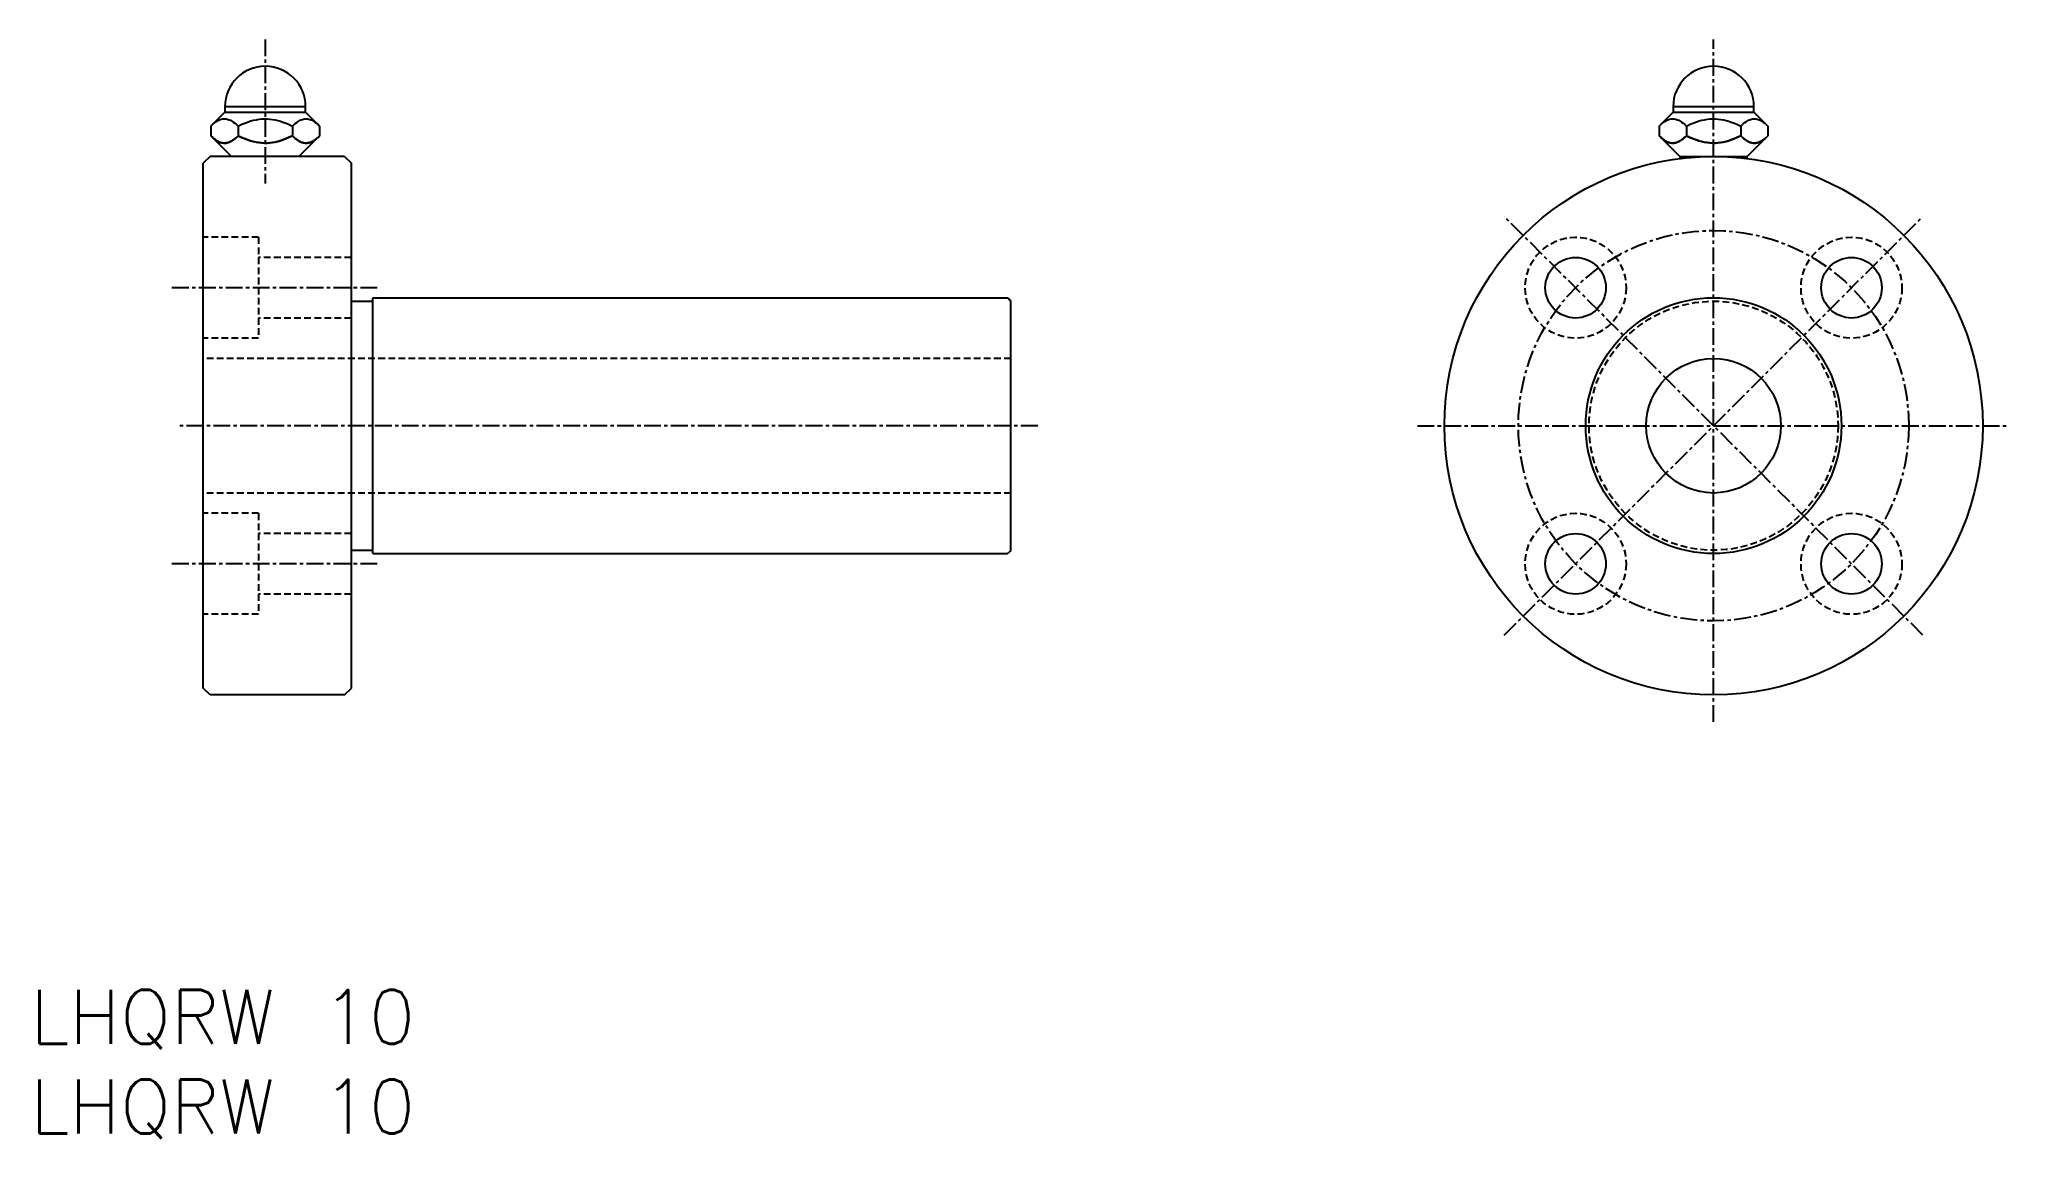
# Model space of a CAD drawing. Extents: x 420 to 567, y 114 to 196.
import ezdxf

# ---------------------------------------------------------------- set-up
doc = ezdxf.new("R2010")
doc.units = 0
doc.linetypes.add('CENTER', pattern=[2, 1.25, -0.25, 0.25, -0.25])
doc.linetypes.add('DASHED', pattern=[0.75, 0.5, -0.25])
doc.layers.get('0').update_dxf_attribs({"linetype": 'CONTINUOUS'})
doc.layers.add('CENTER', color=1, linetype='CENTER')
doc.styles.get("Standard").update_dxf_attribs({"font": 'txt.shx', "bigfont": 'bigfont.shx'})

msp = doc.modelspace()

# ---------------------------------------------------------------- linework, layer by layer
at = {"color": 7, "linetype": 'CONTINUOUS'}
for p, q in [((434.16, 190.35), (433.12, 189.31)), ((440.16, 190.75), (434.16, 190.75)), ((440.16, 190.75), (434.16, 190.75)), ((434.16, 190.75), (434.16, 190.35)), ((434.16, 190.35), (440.16, 190.35)), ((440.16, 190.35), (440.16, 190.75)), ((441.2, 189.31), (440.16, 190.35)), ((541.78, 190.35), (540.74, 189.31)), ((547.78, 190.75), (541.78, 190.75)), ((547.78, 190.75), (541.78, 190.75)), ((541.78, 190.75), (541.78, 190.35)), ((541.78, 190.35), (547.78, 190.35)), ((547.78, 190.35), (547.78, 190.75)), ((548.82, 189.31), (547.78, 190.35)), ((433.12, 189.31), (433.26, 189.44)), ((433.12, 189.31), (433.12, 188.59)), ((433.26, 189.44), (433.4, 189.55)), ((433.4, 189.55), (433.54, 189.65)), ((433.54, 189.65), (433.63, 189.71)), ((433.63, 189.71), (433.72, 189.75)), ((433.72, 189.75), (433.82, 189.79)), ((433.82, 189.79), (433.91, 189.82)), ((433.91, 189.82), (434, 189.84)), ((434, 189.84), (434.09, 189.85)), ((434.09, 189.85), (434.17, 189.85)), ((434.17, 189.85), (434.25, 189.84)), ((434.25, 189.84), (434.33, 189.82)), ((434.33, 189.82), (434.41, 189.8)), ((434.41, 189.8), (434.49, 189.77)), ((434.49, 189.77), (434.58, 189.74)), ((434.58, 189.74), (434.66, 189.69)), ((434.66, 189.69), (434.78, 189.61)), ((434.78, 189.61), (434.9, 189.52)), ((434.9, 189.52), (435.02, 189.42)), ((435.02, 189.42), (435.14, 189.31)), ((435.14, 189.31), (435.42, 189.44)), ((435.14, 189.31), (435.14, 188.59)), ((435.42, 189.44), (435.71, 189.56)), ((435.71, 189.56), (435.9, 189.63)), ((435.9, 189.63), (436.1, 189.69)), ((436.1, 189.69), (436.3, 189.74)), ((436.3, 189.74), (436.5, 189.78)), ((436.5, 189.78), (436.7, 189.82)), ((436.7, 189.82), (436.91, 189.84)), ((436.91, 189.84), (437.12, 189.85)), ((437.12, 189.85), (437.31, 189.84)), ((437.31, 189.84), (437.51, 189.83)), ((437.51, 189.83), (437.71, 189.8)), ((437.71, 189.8), (437.9, 189.77)), ((437.9, 189.77), (438.1, 189.72)), ((438.1, 189.72), (438.29, 189.67)), ((438.29, 189.67), (438.48, 189.61)), ((438.48, 189.61), (438.72, 189.52)), ((438.72, 189.52), (438.95, 189.42)), ((438.95, 189.42), (439.18, 189.31)), ((439.18, 189.31), (439.29, 189.4)), ((439.18, 189.31), (439.18, 188.59)), ((439.29, 189.4), (439.39, 189.5)), ((439.39, 189.5), (439.5, 189.58)), ((439.5, 189.58), (439.6, 189.65)), ((439.6, 189.65), (439.68, 189.7)), ((439.68, 189.7), (439.75, 189.74)), ((439.75, 189.74), (439.83, 189.77)), ((439.83, 189.77), (439.91, 189.8)), ((439.91, 189.8), (439.99, 189.82)), ((439.99, 189.82), (440.07, 189.84)), ((440.07, 189.84), (440.15, 189.85)), ((440.15, 189.85), (440.23, 189.85)), ((440.23, 189.85), (440.31, 189.84)), ((440.31, 189.84), (440.39, 189.82)), ((440.39, 189.82), (440.47, 189.8)), ((440.47, 189.8), (440.56, 189.77)), ((440.56, 189.77), (440.64, 189.74)), ((440.64, 189.74), (440.72, 189.69)), ((440.72, 189.69), (440.78, 189.65)), ((440.78, 189.65), (440.84, 189.61)), ((440.84, 189.61), (440.96, 189.52)), ((440.96, 189.52), (441.09, 189.42)), ((441.09, 189.42), (441.2, 189.31)), ((441.2, 189.31), (441.2, 188.59)), ((540.74, 189.31), (540.88, 189.44)), ((540.74, 189.31), (540.74, 188.59)), ((540.88, 189.44), (541.02, 189.55)), ((541.02, 189.55), (541.16, 189.65)), ((541.16, 189.65), (541.25, 189.71)), ((541.25, 189.71), (541.34, 189.75)), ((541.34, 189.75), (541.43, 189.79)), ((541.43, 189.79), (541.53, 189.82)), ((541.53, 189.82), (541.62, 189.84)), ((541.62, 189.84), (541.7, 189.85)), ((541.7, 189.85), (541.78, 189.85)), ((541.78, 189.85), (541.86, 189.84)), ((541.86, 189.84), (541.95, 189.82)), ((541.95, 189.82), (542.03, 189.8)), ((542.03, 189.8), (542.11, 189.77)), ((542.11, 189.77), (542.19, 189.74)), ((542.19, 189.74), (542.27, 189.69)), ((542.27, 189.69), (542.4, 189.61)), ((542.4, 189.61), (542.52, 189.52)), ((542.52, 189.52), (542.64, 189.42)), ((542.64, 189.42), (542.76, 189.31)), ((542.76, 189.31), (543.04, 189.44)), ((542.76, 189.31), (542.76, 188.59)), ((543.04, 189.44), (543.32, 189.56)), ((543.32, 189.56), (543.52, 189.63)), ((543.52, 189.63), (543.71, 189.69)), ((543.71, 189.69), (543.91, 189.74)), ((543.91, 189.74), (544.12, 189.78)), ((544.12, 189.78), (544.32, 189.82)), ((544.32, 189.82), (544.53, 189.84)), ((544.53, 189.84), (544.73, 189.85)), ((544.73, 189.85), (544.93, 189.84)), ((544.93, 189.84), (545.13, 189.83)), ((545.13, 189.83), (545.33, 189.8)), ((545.33, 189.8), (545.52, 189.77)), ((545.52, 189.77), (545.71, 189.72)), ((545.71, 189.72), (545.91, 189.67)), ((545.91, 189.67), (546.09, 189.61)), ((546.09, 189.61), (546.33, 189.52)), ((546.33, 189.52), (546.57, 189.42)), ((546.57, 189.42), (546.8, 189.31)), ((546.8, 189.31), (546.9, 189.4)), ((546.8, 189.31), (546.8, 188.59)), ((546.9, 189.4), (547.01, 189.5)), ((547.01, 189.5), (547.11, 189.58)), ((547.11, 189.58), (547.22, 189.65)), ((547.22, 189.65), (547.3, 189.7)), ((547.3, 189.7), (547.37, 189.74)), ((547.37, 189.74), (547.45, 189.77)), ((547.45, 189.77), (547.53, 189.8)), ((547.53, 189.8), (547.6, 189.82)), ((547.6, 189.82), (547.68, 189.84)), ((547.68, 189.84), (547.76, 189.85)), ((547.76, 189.85), (547.85, 189.85)), ((547.85, 189.85), (547.93, 189.84)), ((547.93, 189.84), (548.01, 189.82)), ((548.01, 189.82), (548.09, 189.8)), ((548.09, 189.8), (548.17, 189.77)), ((548.17, 189.77), (548.25, 189.74)), ((548.25, 189.74), (548.34, 189.69)), ((548.34, 189.69), (548.4, 189.65)), ((548.4, 189.65), (548.46, 189.61)), ((548.46, 189.61), (548.58, 189.52)), ((548.58, 189.52), (548.7, 189.42)), ((548.7, 189.42), (548.82, 189.31)), ((548.82, 189.31), (548.82, 188.59)), ((433.12, 188.59), (434.66, 187.05)), ((433.24, 188.47), (433.12, 188.59)), ((433.12, 188.59), (433.26, 188.46)), ((433.36, 188.37), (433.24, 188.47)), ((433.26, 188.46), (433.4, 188.34)), ((433.48, 188.28), (433.36, 188.37)), ((433.4, 188.34), (433.54, 188.24)), ((433.54, 188.24), (433.48, 188.28)), ((433.61, 188.2), (433.54, 188.24)), ((433.54, 188.24), (433.63, 188.19)), ((433.69, 188.16), (433.61, 188.2)), ((433.63, 188.19), (433.72, 188.14)), ((433.77, 188.12), (433.69, 188.16)), ((433.72, 188.14), (433.82, 188.1)), ((433.85, 188.09), (433.77, 188.12)), ((433.82, 188.1), (433.91, 188.07)), ((433.93, 188.07), (433.85, 188.09)), ((433.91, 188.07), (434, 188.06)), ((434.02, 188.05), (433.93, 188.07)), ((434, 188.06), (434.09, 188.05)), ((434.1, 188.05), (434.02, 188.05)), ((434.09, 188.05), (434.17, 188.05)), ((434.18, 188.05), (434.1, 188.05)), ((434.17, 188.05), (434.25, 188.05)), ((434.26, 188.06), (434.18, 188.05)), ((434.25, 188.05), (434.33, 188.07)), ((434.34, 188.07), (434.26, 188.06)), ((434.33, 188.07), (434.41, 188.09)), ((434.42, 188.09), (434.34, 188.07)), ((434.41, 188.09), (434.49, 188.12)), ((434.49, 188.12), (434.42, 188.09)), ((434.57, 188.16), (434.49, 188.12)), ((434.49, 188.12), (434.58, 188.16)), ((434.65, 188.19), (434.57, 188.16)), ((434.58, 188.16), (434.66, 188.2)), ((434.72, 188.24), (434.65, 188.19)), ((434.66, 188.2), (434.78, 188.28)), ((434.83, 188.31), (434.72, 188.24)), ((434.78, 188.28), (434.9, 188.37)), ((434.94, 188.4), (434.83, 188.31)), ((434.9, 188.37), (435.02, 188.47)), ((435.04, 188.49), (434.94, 188.4)), ((435.02, 188.47), (435.14, 188.59)), ((435.14, 188.59), (435.04, 188.49)), ((435.4, 188.46), (435.14, 188.59)), ((435.14, 188.59), (435.4, 188.46)), ((435.67, 188.35), (435.4, 188.46)), ((435.4, 188.46), (435.67, 188.35)), ((435.87, 188.28), (435.67, 188.35)), ((435.67, 188.35), (435.87, 188.28)), ((436.07, 188.21), (435.87, 188.28)), ((435.87, 188.28), (436.07, 188.21)), ((436.27, 188.16), (436.07, 188.21)), ((436.07, 188.21), (436.27, 188.16)), ((436.48, 188.11), (436.27, 188.16)), ((436.27, 188.16), (436.48, 188.11)), ((436.68, 188.08), (436.48, 188.11)), ((436.48, 188.11), (436.68, 188.08)), ((436.89, 188.06), (436.68, 188.08)), ((436.68, 188.08), (436.89, 188.06)), ((437.1, 188.05), (436.89, 188.06)), ((436.89, 188.06), (437.1, 188.05)), ((437.3, 188.05), (437.1, 188.05)), ((437.1, 188.05), (437.3, 188.05)), ((437.5, 188.06), (437.3, 188.05)), ((437.3, 188.05), (437.5, 188.06)), ((437.7, 188.09), (437.5, 188.06)), ((437.5, 188.06), (437.7, 188.09)), ((437.89, 188.12), (437.7, 188.09)), ((437.7, 188.09), (437.89, 188.12)), ((438.09, 188.17), (437.89, 188.12)), ((437.89, 188.12), (438.09, 188.17)), ((438.28, 188.22), (438.09, 188.17)), ((438.09, 188.17), (438.28, 188.22)), ((438.47, 188.28), (438.28, 188.22)), ((438.28, 188.22), (438.47, 188.28)), ((438.71, 188.38), (438.47, 188.28)), ((438.47, 188.28), (438.71, 188.38)), ((438.95, 188.48), (438.71, 188.38)), ((438.71, 188.38), (438.95, 188.48)), ((439.18, 188.59), (438.95, 188.48)), ((438.95, 188.48), (439.18, 188.59)), ((439.3, 188.47), (439.18, 188.59)), ((439.18, 188.59), (439.32, 188.46)), ((439.42, 188.37), (439.3, 188.47)), ((439.32, 188.46), (439.46, 188.34)), ((439.54, 188.28), (439.42, 188.37)), ((439.46, 188.34), (439.6, 188.24)), ((439.61, 188.24), (439.54, 188.28)), ((439.6, 188.24), (439.69, 188.19)), ((439.67, 188.2), (439.61, 188.24)), ((439.66, 187.05), (441.2, 188.59)), ((439.75, 188.16), (439.67, 188.2)), ((439.69, 188.19), (439.79, 188.14)), ((439.83, 188.12), (439.75, 188.16)), ((439.79, 188.14), (439.88, 188.1)), ((439.91, 188.09), (439.83, 188.12)), ((439.88, 188.1), (439.97, 188.07)), ((440, 188.07), (439.91, 188.09)), ((439.97, 188.07), (440.07, 188.06)), ((440.08, 188.05), (440, 188.07)), ((440.07, 188.06), (440.15, 188.05)), ((440.16, 188.05), (440.08, 188.05)), ((440.15, 188.05), (440.23, 188.05)), ((440.24, 188.05), (440.16, 188.05)), ((440.23, 188.05), (440.31, 188.05)), ((440.32, 188.06), (440.24, 188.05)), ((440.31, 188.05), (440.39, 188.07)), ((440.4, 188.07), (440.32, 188.06)), ((440.39, 188.07), (440.47, 188.09)), ((440.48, 188.09), (440.4, 188.07)), ((440.47, 188.09), (440.56, 188.12)), ((440.56, 188.12), (440.48, 188.09)), ((440.63, 188.16), (440.56, 188.12)), ((440.56, 188.12), (440.64, 188.16)), ((440.71, 188.19), (440.63, 188.16)), ((440.64, 188.16), (440.72, 188.2)), ((440.78, 188.24), (440.71, 188.19)), ((440.72, 188.2), (440.84, 188.28)), ((440.89, 188.31), (440.78, 188.24)), ((440.84, 188.28), (440.96, 188.37)), ((441, 188.4), (440.89, 188.31)), ((440.96, 188.37), (441.09, 188.47)), ((441.1, 188.49), (441, 188.4)), ((441.09, 188.47), (441.2, 188.59)), ((441.2, 188.59), (441.1, 188.49)), ((540.74, 188.59), (542.28, 187.05)), ((540.86, 188.47), (540.74, 188.59)), ((540.74, 188.59), (540.88, 188.46)), ((540.98, 188.37), (540.86, 188.47)), ((540.88, 188.46), (541.02, 188.34)), ((541.1, 188.28), (540.98, 188.37)), ((541.02, 188.34), (541.16, 188.24)), ((541.16, 188.24), (541.1, 188.28)), ((541.22, 188.2), (541.16, 188.24)), ((541.16, 188.24), (541.25, 188.19)), ((541.3, 188.16), (541.22, 188.2)), ((541.25, 188.19), (541.34, 188.14)), ((541.39, 188.12), (541.3, 188.16)), ((541.34, 188.14), (541.43, 188.1)), ((541.47, 188.09), (541.39, 188.12)), ((541.43, 188.1), (541.53, 188.07)), ((541.55, 188.07), (541.47, 188.09)), ((541.53, 188.07), (541.62, 188.06)), ((541.63, 188.05), (541.55, 188.07)), ((541.62, 188.06), (541.7, 188.05)), ((541.71, 188.05), (541.63, 188.05)), ((541.7, 188.05), (541.78, 188.05)), ((541.79, 188.05), (541.71, 188.05)), ((541.78, 188.05), (541.86, 188.05)), ((541.88, 188.06), (541.79, 188.05)), ((541.86, 188.05), (541.95, 188.07)), ((541.95, 188.07), (541.88, 188.06)), ((542.03, 188.09), (541.95, 188.07)), ((541.95, 188.07), (542.03, 188.09)), ((542.11, 188.12), (542.03, 188.09)), ((542.03, 188.09), (542.11, 188.12)), ((542.19, 188.16), (542.11, 188.12)), ((542.11, 188.12), (542.19, 188.16)), ((542.19, 188.16), (542.27, 188.2)), ((542.26, 188.19), (542.19, 188.16)), ((542.34, 188.24), (542.26, 188.19)), ((542.27, 188.2), (542.4, 188.28)), ((542.45, 188.31), (542.34, 188.24)), ((542.4, 188.28), (542.52, 188.37)), ((542.55, 188.4), (542.45, 188.31)), ((542.52, 188.37), (542.64, 188.47)), ((542.66, 188.49), (542.55, 188.4)), ((542.64, 188.47), (542.76, 188.59)), ((542.76, 188.59), (542.66, 188.49)), ((543.02, 188.46), (542.76, 188.59)), ((542.76, 188.59), (543.02, 188.46)), ((543.29, 188.35), (543.02, 188.46)), ((543.02, 188.46), (543.29, 188.35)), ((543.49, 188.28), (543.29, 188.35)), ((543.29, 188.35), (543.49, 188.28)), ((543.69, 188.21), (543.49, 188.28)), ((543.49, 188.28), (543.69, 188.21)), ((543.89, 188.16), (543.69, 188.21)), ((543.69, 188.21), (543.89, 188.16)), ((544.09, 188.11), (543.89, 188.16)), ((543.89, 188.16), (544.09, 188.11)), ((544.3, 188.08), (544.09, 188.11)), ((544.09, 188.11), (544.3, 188.08)), ((544.51, 188.06), (544.3, 188.08)), ((544.3, 188.08), (544.51, 188.06)), ((544.72, 188.05), (544.51, 188.06)), ((544.51, 188.06), (544.72, 188.05)), ((544.92, 188.05), (544.72, 188.05)), ((544.72, 188.05), (544.92, 188.05)), ((545.11, 188.06), (544.92, 188.05)), ((544.92, 188.05), (545.11, 188.06)), ((545.31, 188.09), (545.11, 188.06)), ((545.11, 188.06), (545.31, 188.09)), ((545.51, 188.12), (545.31, 188.09)), ((545.31, 188.09), (545.51, 188.12)), ((545.71, 188.17), (545.51, 188.12)), ((545.51, 188.12), (545.71, 188.17)), ((545.9, 188.22), (545.71, 188.17)), ((545.71, 188.17), (545.9, 188.22)), ((546.09, 188.28), (545.9, 188.22)), ((545.9, 188.22), (546.09, 188.28)), ((546.33, 188.38), (546.09, 188.28)), ((546.09, 188.28), (546.33, 188.38)), ((546.57, 188.48), (546.33, 188.38)), ((546.33, 188.38), (546.57, 188.48)), ((546.8, 188.59), (546.57, 188.48)), ((546.57, 188.48), (546.8, 188.59)), ((546.92, 188.47), (546.8, 188.59)), ((546.8, 188.59), (546.94, 188.46)), ((547.04, 188.37), (546.92, 188.47)), ((546.94, 188.46), (547.08, 188.34)), ((547.16, 188.28), (547.04, 188.37)), ((547.08, 188.34), (547.22, 188.24)), ((547.22, 188.24), (547.16, 188.28)), ((547.29, 188.2), (547.22, 188.24)), ((547.22, 188.24), (547.31, 188.19)), ((547.28, 187.05), (548.82, 188.59)), ((547.37, 188.16), (547.29, 188.2)), ((547.31, 188.19), (547.4, 188.14)), ((547.45, 188.12), (547.37, 188.16)), ((547.4, 188.14), (547.5, 188.1)), ((547.53, 188.09), (547.45, 188.12)), ((547.5, 188.1), (547.59, 188.07)), ((547.61, 188.07), (547.53, 188.09)), ((547.59, 188.07), (547.68, 188.06)), ((547.69, 188.05), (547.61, 188.07)), ((547.68, 188.06), (547.76, 188.05)), ((547.78, 188.05), (547.69, 188.05)), ((547.76, 188.05), (547.85, 188.05)), ((547.86, 188.05), (547.78, 188.05)), ((547.85, 188.05), (547.93, 188.05)), ((547.94, 188.06), (547.86, 188.05)), ((547.93, 188.05), (548.01, 188.07)), ((548.02, 188.07), (547.94, 188.06)), ((548.01, 188.07), (548.09, 188.09)), ((548.09, 188.09), (548.02, 188.07)), ((548.17, 188.12), (548.09, 188.09)), ((548.09, 188.09), (548.17, 188.12)), ((548.25, 188.16), (548.17, 188.12)), ((548.17, 188.12), (548.25, 188.16)), ((548.25, 188.16), (548.34, 188.2)), ((548.32, 188.19), (548.25, 188.16)), ((548.4, 188.24), (548.32, 188.19)), ((548.34, 188.2), (548.46, 188.28)), ((548.51, 188.31), (548.4, 188.24)), ((548.46, 188.28), (548.58, 188.37)), ((548.61, 188.4), (548.51, 188.31)), ((548.58, 188.37), (548.7, 188.47)), ((548.72, 188.49), (548.61, 188.4)), ((548.7, 188.47), (548.82, 188.59)), ((548.82, 188.59), (548.72, 188.49)), ((433.06, 187.05), (432.56, 186.55)), ((432.56, 147.55), (432.56, 186.55)), ((443.06, 187.05), (433.06, 187.05)), ((443.06, 187.05), (443.56, 186.55)), ((443.56, 147.55), (443.56, 186.55)), ((542.28, 187.05), (547.28, 187.05)), ((542.28, 187.05), (542.28, 186.89)), ((542.68, 187.05), (542.68, 186.94)), ((546.88, 187.05), (546.88, 186.94)), ((547.28, 186.89), (547.28, 187.05)), ((443.56, 176.3), (445.16, 176.3)), ((445.16, 176.55), (492.31, 176.55)), ((445.16, 157.55), (445.16, 176.55)), ((492.56, 157.8), (492.56, 176.29)), ((443.56, 157.8), (445.16, 157.8)), ((445.16, 157.55), (492.31, 157.55)), ((455.44, 157.55), (455.44, 157.55)), ((467.31, 157.55), (467.31, 157.55)), ((433.06, 147.05), (432.56, 147.55)), ((443.06, 147.05), (433.06, 147.05)), ((443.06, 147.05), (443.56, 147.55))]:
    msp.add_line(p, q, dxfattribs=at)
at = {"color": 3, "linetype": 'DASHED'}
for p, q in [((436.66, 181.05), (432.56, 181.05)), ((436.66, 181.05), (436.66, 173.55)), ((443.56, 179.55), (436.66, 179.55)), ((443.56, 175.05), (436.66, 175.05)), ((436.66, 173.55), (432.56, 173.55)), ((492.56, 172.05), (432.56, 172.05)), ((492.56, 162.05), (432.56, 162.05)), ((436.66, 160.54), (432.56, 160.54)), ((436.66, 160.54), (436.66, 153.04)), ((443.56, 159.04), (436.66, 159.04)), ((443.56, 154.54), (436.66, 154.54)), ((436.66, 153.04), (432.56, 153.04))]:
    msp.add_line(p, q, dxfattribs=at)
at = {"color": 7, "linetype": 'CONTINUOUS'}
for centre, radius in [((544.78, 167.05), 20), ((534.53, 177.3), 2.25), ((555.03, 177.3), 2.25), ((544.78, 167.05), 9.5), ((544.78, 167.05), 5), ((534.53, 156.79), 2.25), ((555.03, 156.79), 2.25)]:
    msp.add_circle(centre, radius, dxfattribs=at)
at = {"color": 3, "linetype": 'DASHED'}
for centre, radius in [((534.53, 177.3), 3.75), ((555.03, 177.3), 3.75), ((544.78, 167.05), 9.25), ((534.53, 156.79), 3.75), ((555.03, 156.79), 3.75)]:
    msp.add_circle(centre, radius, dxfattribs=at)
at = {"color": 7, "linetype": 'CONTINUOUS'}
for centre, radius, start, end in [((437.16, 190.75), 3, 0, 180), ((544.78, 190.75), 3, 0, 180), ((491.81, 175.8), 0.9, 33.5573, 56.4427), ((491.81, 158.3), 0.9, 303.5573, 326.4427)]:
    msp.add_arc(centre, radius, start, end, dxfattribs=at)
at = {"layer": 'CENTER', "color": 1, "linetype": 'CENTER'}
for p, q in [((437.16, 195.75), (437.16, 185.05)), ((544.78, 145.05), (544.78, 195.75)), ((560.34, 151.49), (529.22, 182.6)), ((529.22, 151.49), (560.34, 182.6)), ((445.48, 177.3), (430.22, 177.3)), ((494.56, 167.05), (430.56, 167.05)), ((522.78, 167.05), (566.78, 167.05)), ((445.48, 156.79), (430.22, 156.79))]:
    msp.add_line(p, q, dxfattribs=at)
msp.add_circle((544.78, 167.05), 14.5, dxfattribs=at)

# ---------------------------------------------------------------- texts
at = {"color": 7, "linetype": 'CONTINUOUS'}
for p in [(419.69, 121.14), (419.69, 114.47)]:
    msp.add_text('LHQRW 10', height=4, dxfattribs=at).set_placement(p)

doc.saveas('drawing.dxf')
